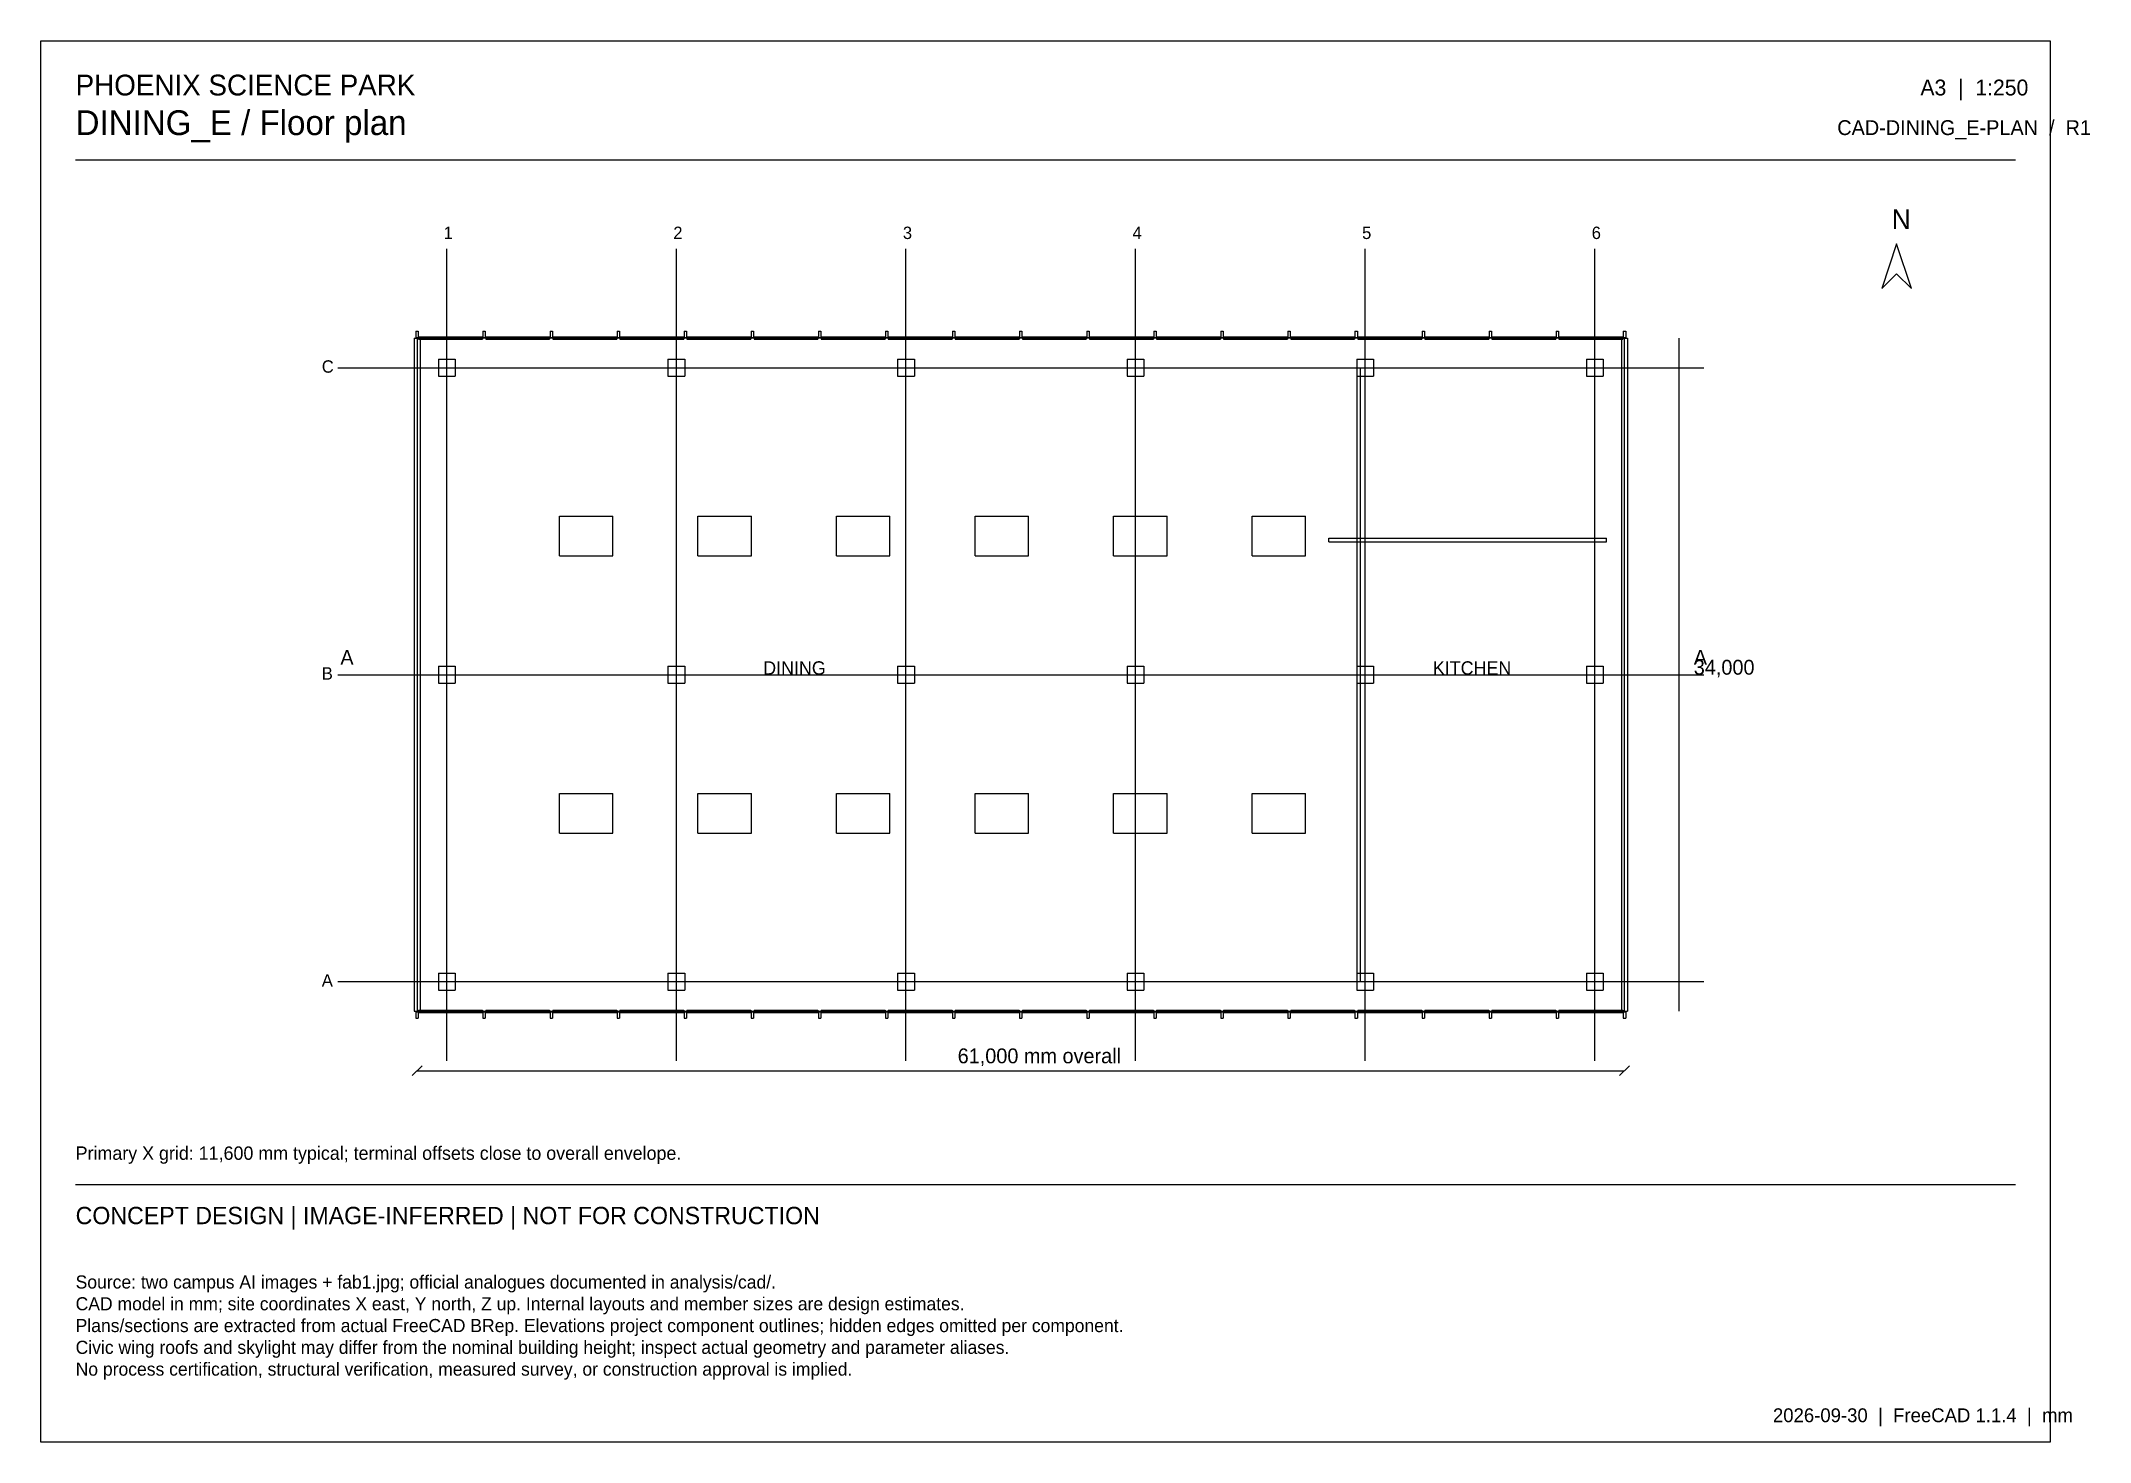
# Model space of a CAD drawing. Header units: millimetres. Extents: x 1750 to 105269, y 1750 to 72500.
import ezdxf

# ---------------------------------------------------------------- set-up
doc = ezdxf.new("R2010")
doc.units = ezdxf.units.MM

msp = doc.modelspace()

# ---------------------------------------------------------------- linework, layer by layer
at = {"layer": 'annotation'}
for p, q in [((95500, 62250), (94750, 60000)), ((96250, 60000), (95500, 62250)), ((94750, 60000), (95500, 60750)), ((95500, 60750), (96250, 60000))]:
    msp.add_line(p, q, dxfattribs=at)
at = {"layer": 'cut'}
for p, q in [((20600, 57500), (20600, 23500)), ((20600, 57500), (20900, 57500)), ((20690, 57840), (20690, 57520)), ((20690, 57840), (20810, 57840)), ((20690, 57520), (20810, 57520)), ((20810, 57840), (20810, 57520)), ((20830, 57560), (20830, 57440)), ((20830, 57560), (24058.89, 57560)), ((20830, 57440), (24058.89, 57440)), ((20900, 57500), (20900, 23500)), ((24058.89, 57560), (24058.89, 57440)), ((24078.89, 57840), (24078.89, 57520)), ((24078.89, 57840), (24198.89, 57840)), ((24078.89, 57520), (24198.89, 57520)), ((24198.89, 57840), (24198.89, 57520)), ((24218.89, 57560), (24218.89, 57440)), ((24218.89, 57560), (27447.78, 57560)), ((24218.89, 57440), (27447.78, 57440)), ((27447.78, 57560), (27447.78, 57440)), ((27467.78, 57840), (27467.78, 57520)), ((27467.78, 57840), (27587.78, 57840)), ((27467.78, 57520), (27587.78, 57520)), ((27587.78, 57840), (27587.78, 57520)), ((27607.78, 57560), (27607.78, 57440)), ((27607.78, 57560), (30836.67, 57560)), ((27607.78, 57440), (30836.67, 57440)), ((30836.67, 57560), (30836.67, 57440)), ((30856.67, 57840), (30856.67, 57520)), ((30856.67, 57840), (30976.67, 57840)), ((30856.67, 57520), (30976.67, 57520)), ((30976.67, 57840), (30976.67, 57520)), ((30996.67, 57560), (30996.67, 57440)), ((30996.67, 57560), (34225.56, 57560)), ((30996.67, 57440), (34225.56, 57440)), ((34225.56, 57560), (34225.56, 57440)), ((34245.56, 57840), (34245.56, 57520)), ((34245.56, 57840), (34365.56, 57840)), ((34245.56, 57520), (34365.56, 57520)), ((34365.56, 57840), (34365.56, 57520)), ((34385.56, 57560), (34385.56, 57440)), ((34385.56, 57560), (37614.44, 57560)), ((34385.56, 57440), (37614.44, 57440)), ((37614.44, 57560), (37614.44, 57440)), ((37634.44, 57840), (37634.44, 57520)), ((37634.44, 57840), (37754.44, 57840)), ((37634.44, 57520), (37754.44, 57520)), ((37754.44, 57840), (37754.44, 57520)), ((37774.44, 57560), (37774.44, 57440)), ((37774.44, 57560), (41003.33, 57560)), ((37774.44, 57440), (41003.33, 57440)), ((41003.33, 57560), (41003.33, 57440)), ((41023.33, 57840), (41023.33, 57520)), ((41023.33, 57840), (41143.33, 57840)), ((41023.33, 57520), (41143.33, 57520)), ((41143.33, 57840), (41143.33, 57520)), ((41163.33, 57560), (41163.33, 57440)), ((41163.33, 57560), (44392.22, 57560)), ((41163.33, 57440), (44392.22, 57440)), ((44392.22, 57560), (44392.22, 57440)), ((44412.22, 57840), (44412.22, 57520)), ((44412.22, 57840), (44532.22, 57840)), ((44412.22, 57520), (44532.22, 57520)), ((44532.22, 57840), (44532.22, 57520)), ((44552.22, 57560), (44552.22, 57440)), ((44552.22, 57560), (47781.11, 57560)), ((44552.22, 57440), (47781.11, 57440)), ((47781.11, 57560), (47781.11, 57440)), ((47801.11, 57840), (47801.11, 57520)), ((47801.11, 57840), (47921.11, 57840)), ((47801.11, 57520), (47921.11, 57520)), ((47921.11, 57840), (47921.11, 57520)), ((47941.11, 57560), (47941.11, 57440)), ((47941.11, 57560), (51170, 57560)), ((47941.11, 57440), (51170, 57440)), ((51170, 57560), (51170, 57440)), ((51190, 57840), (51190, 57520)), ((51190, 57840), (51310, 57840)), ((51190, 57520), (51310, 57520)), ((51310, 57840), (51310, 57520)), ((51330, 57560), (51330, 57440)), ((51330, 57560), (54558.89, 57560)), ((51330, 57440), (54558.89, 57440)), ((54558.89, 57560), (54558.89, 57440)), ((54578.89, 57840), (54578.89, 57520)), ((54578.89, 57840), (54698.89, 57840)), ((54578.89, 57520), (54698.89, 57520)), ((54698.89, 57840), (54698.89, 57520)), ((54718.89, 57560), (54718.89, 57440)), ((54718.89, 57560), (57947.78, 57560)), ((54718.89, 57440), (57947.78, 57440)), ((57947.78, 57560), (57947.78, 57440)), ((57967.78, 57840), (57967.78, 57520)), ((57967.78, 57840), (58087.78, 57840)), ((57967.78, 57520), (58087.78, 57520)), ((58087.78, 57840), (58087.78, 57520)), ((58107.78, 57560), (58107.78, 57440)), ((58107.78, 57560), (61336.67, 57560)), ((58107.78, 57440), (61336.67, 57440)), ((61336.67, 57560), (61336.67, 57440)), ((61356.67, 57840), (61356.67, 57520)), ((61356.67, 57840), (61476.67, 57840)), ((61356.67, 57520), (61476.67, 57520)), ((61476.67, 57840), (61476.67, 57520)), ((61496.67, 57560), (61496.67, 57440)), ((61496.67, 57560), (64725.56, 57560)), ((61496.67, 57440), (64725.56, 57440)), ((64725.56, 57560), (64725.56, 57440)), ((64745.56, 57840), (64745.56, 57520)), ((64745.56, 57840), (64865.56, 57840)), ((64745.56, 57520), (64865.56, 57520)), ((64865.56, 57840), (64865.56, 57520)), ((64885.56, 57560), (64885.56, 57440)), ((64885.56, 57560), (68114.44, 57560)), ((64885.56, 57440), (68114.44, 57440)), ((68114.44, 57560), (68114.44, 57440)), ((68134.44, 57840), (68134.44, 57520)), ((68134.44, 57840), (68254.44, 57840)), ((68134.44, 57520), (68254.44, 57520)), ((68254.44, 57840), (68254.44, 57520)), ((68274.44, 57560), (68274.44, 57440)), ((68274.44, 57560), (71503.33, 57560)), ((68274.44, 57440), (71503.33, 57440)), ((71503.33, 57560), (71503.33, 57440)), ((71523.33, 57840), (71523.33, 57520)), ((71523.33, 57840), (71643.33, 57840)), ((71523.33, 57520), (71643.33, 57520)), ((71643.33, 57840), (71643.33, 57520)), ((71663.33, 57560), (71663.33, 57440)), ((71663.33, 57560), (74892.22, 57560)), ((71663.33, 57440), (74892.22, 57440)), ((74892.22, 57560), (74892.22, 57440)), ((74912.22, 57840), (74912.22, 57520)), ((74912.22, 57840), (75032.22, 57840)), ((74912.22, 57520), (75032.22, 57520)), ((75032.22, 57840), (75032.22, 57520)), ((75052.22, 57560), (75052.22, 57440)), ((75052.22, 57560), (78281.11, 57560)), ((75052.22, 57440), (78281.11, 57440)), ((78281.11, 57560), (78281.11, 57440)), ((78301.11, 57840), (78301.11, 57520)), ((78301.11, 57840), (78421.11, 57840)), ((78301.11, 57520), (78421.11, 57520)), ((78421.11, 57840), (78421.11, 57520)), ((78441.11, 57560), (78441.11, 57440)), ((78441.11, 57560), (81670, 57560)), ((78441.11, 57440), (81670, 57440)), ((81600, 57500), (81600, 23500)), ((81600, 57500), (81900, 57500)), ((81670, 57560), (81670, 57440)), ((81690, 57840), (81690, 57520)), ((81690, 57840), (81810, 57840)), ((81690, 57520), (81810, 57520)), ((81810, 57840), (81810, 57520)), ((81900, 57500), (81900, 23500)), ((21825, 56425), (21825, 55575)), ((21825, 56425), (22675, 56425)), ((22675, 56425), (22675, 55575)), ((33425, 56425), (33425, 55575)), ((33425, 56425), (34275, 56425)), ((34275, 56425), (34275, 55575)), ((45025, 56425), (45025, 55575)), ((45025, 56425), (45875, 56425)), ((45875, 56425), (45875, 55575)), ((56625, 56425), (56625, 55575)), ((56625, 56425), (57475, 56425)), ((57475, 56425), (57475, 55575)), ((68225, 56425), (68225, 55575)), ((68225, 56425), (69075, 56425)), ((69075, 56425), (69075, 55575)), ((79825, 56425), (79825, 55575)), ((79825, 56425), (80675, 56425)), ((80675, 56425), (80675, 55575)), ((21825, 55575), (22675, 55575)), ((33425, 55575), (34275, 55575)), ((45025, 55575), (45875, 55575)), ((56625, 55575), (57475, 55575)), ((68225, 55575), (69075, 55575)), ((79825, 55575), (80675, 55575)), ((21825, 40925), (21825, 40075)), ((21825, 40925), (22675, 40925)), ((22675, 40925), (22675, 40075)), ((33425, 40925), (33425, 40075)), ((33425, 40925), (34275, 40925)), ((34275, 40925), (34275, 40075)), ((45025, 40925), (45025, 40075)), ((45025, 40925), (45875, 40925)), ((45875, 40925), (45875, 40075)), ((56625, 40925), (56625, 40075)), ((56625, 40925), (57475, 40925)), ((57475, 40925), (57475, 40075)), ((68225, 40925), (68225, 40075)), ((68225, 40925), (69075, 40925)), ((69075, 40925), (69075, 40075)), ((79825, 40925), (79825, 40075)), ((79825, 40925), (80675, 40925)), ((80675, 40925), (80675, 40075)), ((21825, 40075), (22675, 40075)), ((33425, 40075), (34275, 40075)), ((45025, 40075), (45875, 40075)), ((56625, 40075), (57475, 40075)), ((68225, 40075), (69075, 40075)), ((79825, 40075), (80675, 40075)), ((21825, 25425), (21825, 24575)), ((21825, 25425), (22675, 25425)), ((22675, 25425), (22675, 24575)), ((33425, 25425), (33425, 24575)), ((33425, 25425), (34275, 25425)), ((34275, 25425), (34275, 24575)), ((45025, 25425), (45025, 24575)), ((45025, 25425), (45875, 25425)), ((45875, 25425), (45875, 24575)), ((56625, 25425), (56625, 24575)), ((56625, 25425), (57475, 25425)), ((57475, 25425), (57475, 24575)), ((68225, 25425), (68225, 24575)), ((68225, 25425), (69075, 25425)), ((69075, 25425), (69075, 24575)), ((79825, 25425), (79825, 24575)), ((79825, 25425), (80675, 25425)), ((80675, 25425), (80675, 24575)), ((21825, 24575), (22675, 24575)), ((33425, 24575), (34275, 24575)), ((45025, 24575), (45875, 24575)), ((56625, 24575), (57475, 24575)), ((68225, 24575), (69075, 24575)), ((79825, 24575), (80675, 24575)), ((20600, 23500), (20900, 23500)), ((20690, 23480), (20690, 23160)), ((20690, 23480), (20810, 23480)), ((20690, 23160), (20810, 23160)), ((20810, 23480), (20810, 23160)), ((20830, 23560), (20830, 23440)), ((20830, 23560), (24058.89, 23560)), ((20830, 23440), (24058.89, 23440)), ((24058.89, 23560), (24058.89, 23440)), ((24078.89, 23480), (24078.89, 23160)), ((24078.89, 23480), (24198.89, 23480)), ((24078.89, 23160), (24198.89, 23160)), ((24198.89, 23480), (24198.89, 23160)), ((24218.89, 23560), (24218.89, 23440)), ((24218.89, 23560), (27447.78, 23560)), ((24218.89, 23440), (27447.78, 23440)), ((27447.78, 23560), (27447.78, 23440)), ((27467.78, 23480), (27467.78, 23160)), ((27467.78, 23480), (27587.78, 23480)), ((27467.78, 23160), (27587.78, 23160)), ((27587.78, 23480), (27587.78, 23160)), ((27607.78, 23560), (27607.78, 23440)), ((27607.78, 23560), (30836.67, 23560)), ((27607.78, 23440), (30836.67, 23440)), ((30836.67, 23560), (30836.67, 23440)), ((30856.67, 23480), (30856.67, 23160)), ((30856.67, 23480), (30976.67, 23480)), ((30856.67, 23160), (30976.67, 23160)), ((30976.67, 23480), (30976.67, 23160)), ((30996.67, 23560), (30996.67, 23440)), ((30996.67, 23560), (34225.56, 23560)), ((30996.67, 23440), (34225.56, 23440)), ((34225.56, 23560), (34225.56, 23440)), ((34245.56, 23480), (34245.56, 23160)), ((34245.56, 23480), (34365.56, 23480)), ((34245.56, 23160), (34365.56, 23160)), ((34365.56, 23480), (34365.56, 23160)), ((34385.56, 23560), (34385.56, 23440)), ((34385.56, 23560), (37614.44, 23560)), ((34385.56, 23440), (37614.44, 23440)), ((37614.44, 23560), (37614.44, 23440)), ((37634.44, 23480), (37634.44, 23160)), ((37634.44, 23480), (37754.44, 23480)), ((37634.44, 23160), (37754.44, 23160)), ((37754.44, 23480), (37754.44, 23160)), ((37774.44, 23560), (37774.44, 23440)), ((37774.44, 23560), (41003.33, 23560)), ((37774.44, 23440), (41003.33, 23440)), ((41003.33, 23560), (41003.33, 23440)), ((41023.33, 23480), (41023.33, 23160)), ((41023.33, 23480), (41143.33, 23480)), ((41023.33, 23160), (41143.33, 23160)), ((41143.33, 23480), (41143.33, 23160)), ((41163.33, 23560), (41163.33, 23440)), ((41163.33, 23560), (44392.22, 23560)), ((41163.33, 23440), (44392.22, 23440)), ((44392.22, 23560), (44392.22, 23440)), ((44412.22, 23480), (44412.22, 23160)), ((44412.22, 23480), (44532.22, 23480)), ((44412.22, 23160), (44532.22, 23160)), ((44532.22, 23480), (44532.22, 23160)), ((44552.22, 23560), (44552.22, 23440)), ((44552.22, 23560), (47781.11, 23560)), ((44552.22, 23440), (47781.11, 23440)), ((47781.11, 23560), (47781.11, 23440)), ((47801.11, 23480), (47801.11, 23160)), ((47801.11, 23480), (47921.11, 23480)), ((47801.11, 23160), (47921.11, 23160)), ((47921.11, 23480), (47921.11, 23160)), ((47941.11, 23560), (47941.11, 23440)), ((47941.11, 23560), (51170, 23560)), ((47941.11, 23440), (51170, 23440)), ((51170, 23560), (51170, 23440)), ((51190, 23480), (51190, 23160)), ((51190, 23480), (51310, 23480)), ((51190, 23160), (51310, 23160)), ((51310, 23480), (51310, 23160)), ((51330, 23560), (51330, 23440)), ((51330, 23560), (54558.89, 23560)), ((51330, 23440), (54558.89, 23440)), ((54558.89, 23560), (54558.89, 23440)), ((54578.89, 23480), (54578.89, 23160)), ((54578.89, 23480), (54698.89, 23480)), ((54578.89, 23160), (54698.89, 23160)), ((54698.89, 23480), (54698.89, 23160)), ((54718.89, 23560), (54718.89, 23440)), ((54718.89, 23560), (57947.78, 23560)), ((54718.89, 23440), (57947.78, 23440)), ((57947.78, 23560), (57947.78, 23440)), ((57967.78, 23480), (57967.78, 23160)), ((57967.78, 23480), (58087.78, 23480)), ((57967.78, 23160), (58087.78, 23160)), ((58087.78, 23480), (58087.78, 23160)), ((58107.78, 23560), (58107.78, 23440)), ((58107.78, 23560), (61336.67, 23560)), ((58107.78, 23440), (61336.67, 23440)), ((61336.67, 23560), (61336.67, 23440)), ((61356.67, 23480), (61356.67, 23160)), ((61356.67, 23480), (61476.67, 23480)), ((61356.67, 23160), (61476.67, 23160)), ((61476.67, 23480), (61476.67, 23160)), ((61496.67, 23560), (61496.67, 23440)), ((61496.67, 23560), (64725.56, 23560)), ((61496.67, 23440), (64725.56, 23440)), ((64725.56, 23560), (64725.56, 23440)), ((64745.56, 23480), (64745.56, 23160)), ((64745.56, 23480), (64865.56, 23480)), ((64745.56, 23160), (64865.56, 23160)), ((64865.56, 23480), (64865.56, 23160)), ((64885.56, 23560), (64885.56, 23440)), ((64885.56, 23560), (68114.44, 23560)), ((64885.56, 23440), (68114.44, 23440)), ((68114.44, 23560), (68114.44, 23440)), ((68134.44, 23480), (68134.44, 23160)), ((68134.44, 23480), (68254.44, 23480)), ((68134.44, 23160), (68254.44, 23160)), ((68254.44, 23480), (68254.44, 23160)), ((68274.44, 23560), (68274.44, 23440)), ((68274.44, 23560), (71503.33, 23560)), ((68274.44, 23440), (71503.33, 23440)), ((71503.33, 23560), (71503.33, 23440)), ((71523.33, 23480), (71523.33, 23160)), ((71523.33, 23480), (71643.33, 23480)), ((71523.33, 23160), (71643.33, 23160)), ((71643.33, 23480), (71643.33, 23160)), ((71663.33, 23560), (71663.33, 23440)), ((71663.33, 23560), (74892.22, 23560)), ((71663.33, 23440), (74892.22, 23440)), ((74892.22, 23560), (74892.22, 23440)), ((74912.22, 23480), (74912.22, 23160)), ((74912.22, 23480), (75032.22, 23480)), ((74912.22, 23160), (75032.22, 23160)), ((75032.22, 23480), (75032.22, 23160)), ((75052.22, 23560), (75052.22, 23440)), ((75052.22, 23560), (78281.11, 23560)), ((75052.22, 23440), (78281.11, 23440)), ((78281.11, 23560), (78281.11, 23440)), ((78301.11, 23480), (78301.11, 23160)), ((78301.11, 23480), (78421.11, 23480)), ((78301.11, 23160), (78421.11, 23160)), ((78421.11, 23480), (78421.11, 23160)), ((78441.11, 23560), (78441.11, 23440)), ((78441.11, 23560), (81670, 23560)), ((78441.11, 23440), (81670, 23440)), ((81600, 23500), (81900, 23500)), ((81670, 23560), (81670, 23440)), ((81690, 23480), (81690, 23160)), ((81690, 23480), (81810, 23480)), ((81690, 23160), (81810, 23160)), ((81810, 23480), (81810, 23160))]:
    msp.add_line(p, q, dxfattribs=at)
at = {"layer": 'datum'}
for p, q in [((81750, 57500), (20750, 57500)), ((20750, 57500), (20750, 23500)), ((81750, 23500), (81750, 57500)), ((20750, 23500), (81750, 23500))]:
    msp.add_line(p, q, dxfattribs=at)
at = {"layer": 'dimension'}
for p, q in [((84500, 57500), (84500, 23500)), ((20500, 20250), (21000, 20750)), ((81500, 20250), (82000, 20750)), ((20750, 20500), (81750, 20500))]:
    msp.add_line(p, q, dxfattribs=at)
at = {"layer": 'frame'}
for p, q in [((1750, 72500), (103250, 72500)), ((1750, 1750), (1750, 72500)), ((103250, 72500), (103250, 1750)), ((3500, 66500), (101500, 66500)), ((3500, 14750), (101500, 14750)), ((103250, 1750), (1750, 1750))]:
    msp.add_line(p, q, dxfattribs=at)
at = {"layer": 'grid'}
for p, q in [((22250, 21000), (22250, 62000)), ((33850, 21000), (33850, 62000)), ((45450, 21000), (45450, 62000)), ((57050, 21000), (57050, 62000)), ((68650, 21000), (68650, 62000)), ((80250, 21000), (80250, 62000)), ((16750, 56000), (85750, 56000)), ((16750, 40500), (85750, 40500)), ((16750, 25000), (85750, 25000))]:
    msp.add_line(p, q, dxfattribs=at)
at = {"layer": 'interiors'}
for p, q in [((68240, 25000), (68240, 56000)), ((68240, 56000), (68420, 56000)), ((68420, 25000), (68420, 56000)), ((27940, 46500), (27940, 48500)), ((27940, 48500), (30640, 48500)), ((30640, 46500), (30640, 48500)), ((34940, 46500), (34940, 48500)), ((34940, 48500), (37640, 48500)), ((37640, 46500), (37640, 48500)), ((41940, 46500), (41940, 48500)), ((41940, 48500), (44640, 48500)), ((44640, 46500), (44640, 48500)), ((48940, 46500), (48940, 48500)), ((48940, 48500), (51640, 48500)), ((51640, 46500), (51640, 48500)), ((55940, 46500), (55940, 48500)), ((55940, 48500), (58640, 48500)), ((58640, 46500), (58640, 48500)), ((62940, 46500), (62940, 48500)), ((62940, 48500), (65640, 48500)), ((65640, 46500), (65640, 48500)), ((66805, 47210), (66805, 47390)), ((66805, 47390), (80835, 47390)), ((66805, 47210), (80835, 47210)), ((80835, 47210), (80835, 47390)), ((27940, 46500), (30640, 46500)), ((34940, 46500), (37640, 46500)), ((41940, 46500), (44640, 46500)), ((48940, 46500), (51640, 46500)), ((55940, 46500), (58640, 46500)), ((62940, 46500), (65640, 46500)), ((27940, 32500), (27940, 34500)), ((27940, 34500), (30640, 34500)), ((30640, 32500), (30640, 34500)), ((34940, 32500), (34940, 34500)), ((34940, 34500), (37640, 34500)), ((37640, 32500), (37640, 34500)), ((41940, 32500), (41940, 34500)), ((41940, 34500), (44640, 34500)), ((44640, 32500), (44640, 34500)), ((48940, 32500), (48940, 34500)), ((48940, 34500), (51640, 34500)), ((51640, 32500), (51640, 34500)), ((55940, 32500), (55940, 34500)), ((55940, 34500), (58640, 34500)), ((58640, 32500), (58640, 34500)), ((62940, 32500), (62940, 34500)), ((62940, 34500), (65640, 34500)), ((65640, 32500), (65640, 34500)), ((27940, 32500), (30640, 32500)), ((34940, 32500), (37640, 32500)), ((41940, 32500), (44640, 32500)), ((48940, 32500), (51640, 32500)), ((55940, 32500), (58640, 32500)), ((62940, 32500), (65640, 32500)), ((68240, 25000), (68420, 25000))]:
    msp.add_line(p, q, dxfattribs=at)
at = {"layer": 'section-line'}
msp.add_line((17750, 40500), (84750, 40500), dxfattribs=at)

# ---------------------------------------------------------------- texts
at = {"layer": 'annotation'}
for s, height, p in [('PHOENIX SCIENCE PARK', 1050, (3500, 69750)), ('A3  |  1:250', 800, (96700, 69750)), ('DINING_E / Floor plan', 1250, (3500, 67750)), ('CAD-DINING_E-PLAN  /  R1', 750, (92500, 67750)), ('N', 1000, (95250, 63000)), ('1', 625, (22093.75, 62500)), ('2', 625, (33693.75, 62500)), ('3', 625, (45293.75, 62500)), ('4', 625, (56893.75, 62500)), ('5', 625, (68493.75, 62500)), ('6', 625, (80093.75, 62500)), ('C', 625, (15937.5, 55750)), ('A', 750, (16875, 41000)), ('A', 750, (85250, 41000)), ('B', 625, (15937.5, 40250)), ('DINING', 675, (38237.5, 40500)), ('KITCHEN', 675, (72068.75, 40500)), ('34,000', 750, (85250, 40500)), ('A', 625, (15937.5, 24750)), ('61,000 mm overall', 750, (48062.5, 20875)), ('Primary X grid: 11,600 mm typical; terminal offsets close to overall envelope.', 675, (3500, 16000)), ('CONCEPT DESIGN | IMAGE-INFERRED | NOT FOR CONSTRUCTION', 875, (3500, 12750)), ('Source: two campus AI images + fab1.jpg; official analogues documented in analysis/cad/.', 662.5, (3500, 9500)), ('CAD model in mm; site coordinates X east, Y north, Z up. Internal layouts and member sizes are design estimates.', 662.5, (3500, 8400)), ('Plans/sections are extracted from actual FreeCAD BRep. Elevations project component outlines; hidden edges omitted per component.', 662.5, (3500, 7300)), ('Civic wing roofs and skylight may differ from the nominal building height; inspect actual geometry and parameter aliases.', 662.5, (3500, 6200)), ('No process certification, structural verification, measured survey, or construction approval is implied.', 662.5, (3500, 5100)), ('2026-09-30  |  FreeCAD 1.1.4  |  mm', 700, (89250, 2750))]:
    msp.add_text(s, height=height, dxfattribs=at).set_placement(p)

doc.saveas('drawing.dxf')
